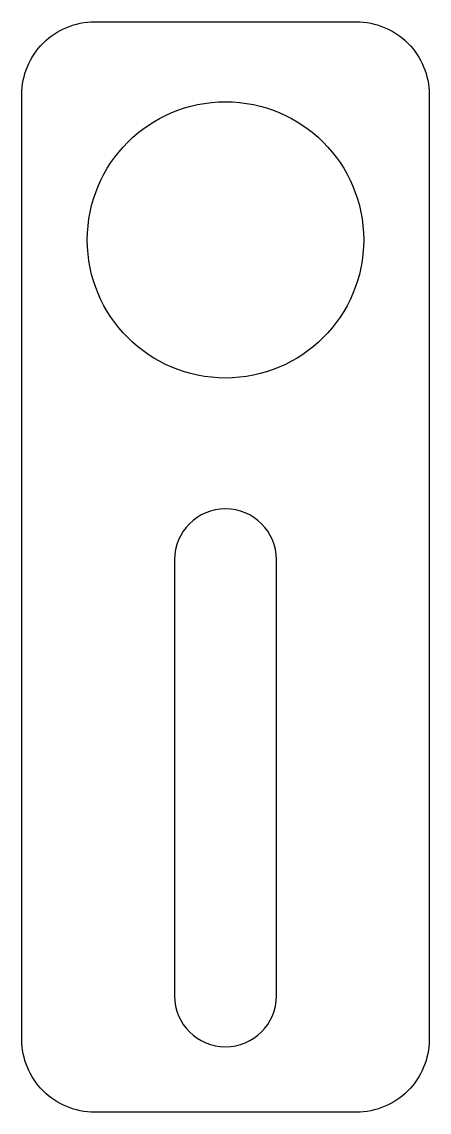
# Model space of a CAD drawing. Extents: x -28 to 0, y 0 to 75.
import ezdxf

# ---------------------------------------------------------------- set-up
doc = ezdxf.new("R2010")
doc.units = 0

msp = doc.modelspace()

# ---------------------------------------------------------------- linework, layer by layer
at = {"layer": '1'}
for points in [[(0, 70), (0, 5, -0.414214), (-5, 0), (-23, 0, -0.414214), (-28, 5), (-28, 70, -0.414214), (-23, 75), (-5, 75, -0.414214)], [(-10.5, 38, 1), (-17.5, 38), (-17.5, 8, 1), (-10.5, 8)]]:
    msp.add_lwpolyline(points, format="xyb", close=True, dxfattribs=at)
msp.add_circle((-14, 60), 9.5, dxfattribs=at)

doc.saveas('drawing.dxf')
